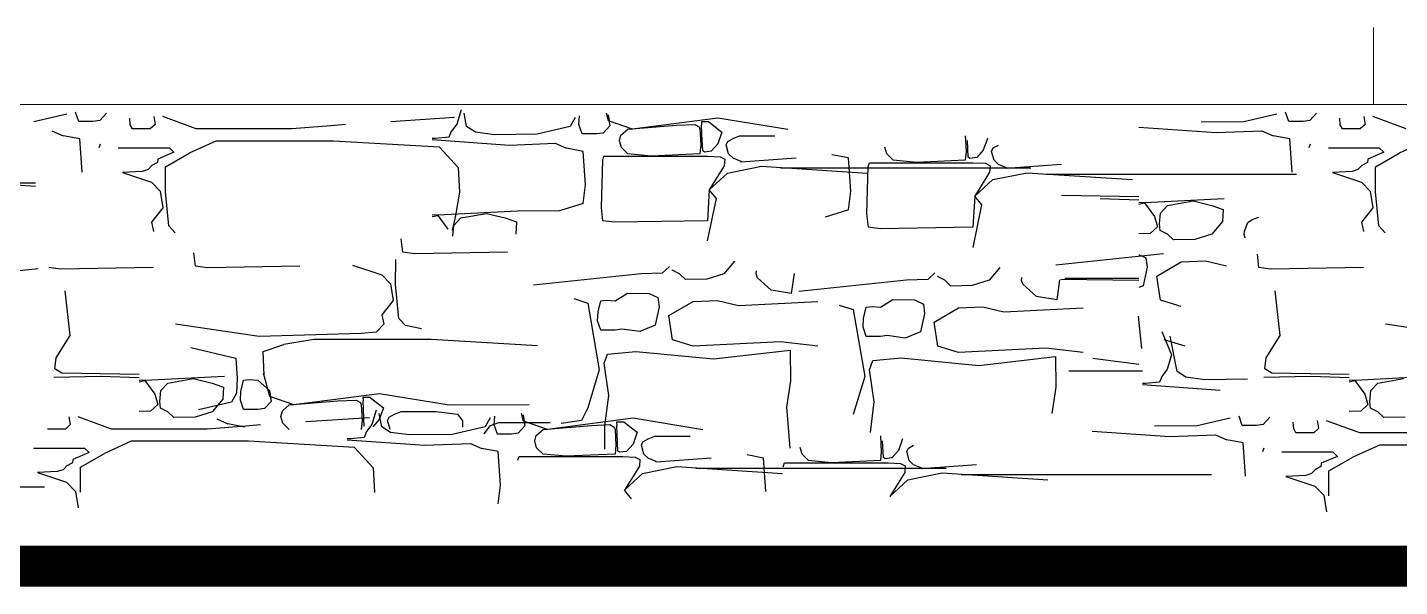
# Model space of a CAD drawing. Header units: millimetres. Extents: x 85048 to 158814, y 1395 to 38919.
# Drawn here: x 91097 to 93769, y 23374 to 24464 of the extents above; entities that cross this region are included whole.
import ezdxf

# ---------------------------------------------------------------- set-up
doc = ezdxf.new("R2010")
doc.units = ezdxf.units.MM
doc.layers.add('hatches', color=8, linetype='Continuous')
doc.layers.add('wall', color=5, linetype='Continuous')

msp = doc.modelspace()

# ---------------------------------------------------------------- linework, layer by layer
at = {"layer": 'hatches', "color": 252, "ltscale": 50, "true_color": 0x8f9991}
for p, q in [((91173.4, 24295.2, 11.4), (91109, 24280.2, 11.4)), ((91196.8, 24281, 11.4), (91190.6, 24299.1, 11.4)), ((91250.5, 24297, 11.4), (91237.6, 24282.7, 11.4)), ((91941.5, 24303.7, -100.6), (91932.9, 24275.6, -100.6)), ((91952.2, 24270.9, -100.6), (91947.1, 24297, -100.6)), ((92228.3, 24281.9, -100.6), (92224.3, 24297, -100.6)), ((92227.6, 24294.1, -100.6), (92230.9, 24272.6, -100.6)), ((93530.2, 24295.2, 15.2), (93465.7, 24280.2, 15.2)), ((93553.5, 24281, 15.2), (93547.4, 24299.1, 15.2)), ((93607.2, 24297, 15.2), (93594.3, 24282.7, 15.2)), ((91224.5, 24281, 11.4), (91196.8, 24281, 11.4)), ((91237.6, 24282.7, 11.4), (91224.5, 24281, 11.4)), ((91296.9, 24274.2, -44.6), (91296.1, 24287.4, -44.6)), ((91301.1, 24266.4, -44.6), (91296.9, 24274.2, -44.6)), ((91336, 24266.4, -44.6), (91301.1, 24266.4, -44.6)), ((91345.3, 24275.3, -44.6), (91336, 24266.4, -44.6)), ((91342.8, 24290.7, -44.6), (91345.3, 24275.3, -44.6)), ((91425.5, 24266.4, -44.6), (91360.5, 24290.3, -44.6)), ((91611.8, 24266.4, -44.6), (91425.5, 24266.4, -44.6)), ((91687.4, 24272.3, -44.6), (91611.8, 24266.4, -44.6)), ((91716.1, 24274.8, -44.6), (91687.4, 24272.3, -44.6)), ((91804.4, 24281.1, -44.6), (91928.3, 24289.2, -44.6)), ((91932.9, 24275.6, -100.6), (91922.2, 24261.7, -100.6)), ((91969.4, 24260.2, -100.6), (91952.2, 24270.9, -100.6)), ((92153.8, 24270.9, -100.6), (92089.4, 24255.9, -100.6)), ((92163.3, 24288.4, -100.6), (92153.8, 24270.9, -100.6)), ((92171, 24274.8, -100.6), (92172.1, 24292, -100.6)), ((92177.1, 24256.7, -100.6), (92171, 24274.8, -100.6)), ((92230.9, 24272.6, -100.6), (92218, 24258.4, -100.6)), ((92275.1, 24265.7, -100.6), (92228.3, 24281.9, -100.6)), ((92266.2, 24265.7, -100.6), (92360.8, 24273.7, -100.6)), ((92441.6, 24287.6, -100.6), (92275.1, 24265.7, -100.6)), ((92360.8, 24273.7, -100.6), (92396.4, 24275.2, -100.6)), ((92396.4, 24275.2, -100.6), (92404.9, 24270.4, -100.6)), ((92404.9, 24270.4, -100.6), (92406.4, 24265.7, -100.6)), ((92423.8, 24280.1, -100.6), (92409.5, 24280, -100.6)), ((92409.5, 24280, -100.6), (92409.9, 24273.6, -100.6)), ((92410.6, 24256.5, -100.6), (92409.9, 24273.6, -100.6)), ((92423.8, 24280.1, -100.6), (92449.5, 24260.4, -100.6)), ((92577.6, 24265.1, -100.6), (92441.6, 24287.6, -100.6)), ((93261.3, 24270.1, 15.2), (93412, 24259.3, 15.2)), ((93465.7, 24280.2, 15.2), (93382.6, 24279.4, 15.2)), ((93581.2, 24281, 15.2), (93553.5, 24281, 15.2)), ((93594.3, 24282.7, 15.2), (93581.2, 24281, 15.2)), ((93653.7, 24274.2, -40.8), (93652.8, 24287.4, -40.8)), ((93657.8, 24266.4, -40.8), (93653.7, 24274.2, -40.8)), ((93692.8, 24266.4, -40.8), (93657.8, 24266.4, -40.8)), ((93702, 24275.3, -40.8), (93692.8, 24266.4, -40.8)), ((93699.5, 24290.7, -40.8), (93702, 24275.3, -40.8)), ((93782.2, 24266.4, -40.8), (93717.2, 24290.3, -40.8)), ((91144.5, 24262.8, 11.4), (91166.5, 24253.1, 11.4)), ((91198.6, 24246.9, 11.4), (91166.5, 24253.1, 11.4)), ((91203.1, 24181.8, 11.4), (91198.6, 24246.9, 11.4)), ((91463.7, 24242.8, -44.6), (91412, 24219, 11.4)), ((91692.6, 24242.8, -44.6), (91463.7, 24242.8, -44.6)), ((91899.1, 24230.9, -44.6), (91692.6, 24242.8, -44.6)), ((91890.9, 24247.5, -100.6), (91884.9, 24247.9, -100.6)), ((91884.9, 24245.7, -100.6), (92035.7, 24235, -100.6)), ((91917.7, 24250.4, -100.6), (91890.9, 24247.5, -100.6)), ((91922.2, 24261.7, -100.6), (91917.7, 24250.4, -100.6)), ((92006.2, 24255.1, -100.6), (91969.4, 24260.2, -100.6)), ((92089.4, 24255.9, -100.6), (92006.2, 24255.1, -100.6)), ((92204.9, 24256.7, -100.6), (92177.1, 24256.7, -100.6)), ((92218, 24258.4, -100.6), (92204.9, 24256.7, -100.6)), ((92250, 24243.3, -100.6), (92252.7, 24254.1, -100.6)), ((92253.7, 24230.3, -100.6), (92250, 24243.3, -100.6)), ((92252.7, 24254.1, -100.6), (92266.2, 24265.7, -100.6)), ((92406.4, 24265.7, -100.6), (92408.1, 24235.5, -100.6)), ((92412.1, 24223.8, -100.6), (92410.6, 24256.5, -100.6)), ((92449.5, 24260.4, -100.6), (92441.6, 24237.2, -100.6)), ((92457.8, 24235.1, -100.6), (92460.8, 24241.8, -100.6)), ((92460.8, 24241.8, -100.6), (92471.1, 24247.5, -100.6)), ((92471.1, 24247.5, -100.6), (92483.9, 24252.8, -100.6)), ((92483.9, 24252.8, -100.6), (92519.6, 24253.1, -100.6)), ((92519.6, 24253.1, -100.6), (92552.5, 24252.9, -100.6)), ((92923.3, 24253.2, 11.4), (92925, 24223, 11.4)), ((92929, 24211.3, 11.4), (92927.5, 24244, 11.4)), ((92966.4, 24247.8, 11.4), (92958.5, 24224.7, 11.4)), ((93412, 24259.3, 15.2), (93501.2, 24262.8, 15.2)), ((93501.2, 24262.8, 15.2), (93523.2, 24253.1, 15.2)), ((93555.3, 24246.9, 15.2), (93523.2, 24253.1, 15.2)), ((93559.8, 24181.8, 15.2), (93555.3, 24246.9, 15.2)), ((93820.4, 24242.8, -40.8), (93768.7, 24219, 15.2)), ((91236.8, 24230.1, 11.4), (91239.3, 24237.5, 11.4)), ((91373.8, 24228.9, 11.4), (91273.8, 24228.9, 11.4)), ((91382.1, 24220.8, 11.4), (91350.6, 24207.4, 11.4)), ((91365.5, 24192.4, 11.4), (91412, 24219, 11.4)), ((91373.8, 24228.9, 11.4), (91382.1, 24220.8, 11.4)), ((91935.6, 24190.9, 11.4), (91899.1, 24230.9, -44.6)), ((92035.7, 24235, -100.6), (92124.9, 24238.5, -100.6)), ((92124.9, 24238.5, -100.6), (92146.9, 24228.7, -100.6)), ((92178.9, 24222.6, -100.6), (92146.9, 24228.7, -100.6)), ((92183.4, 24157.5, -100.6), (92178.9, 24222.6, -100.6)), ((92217.2, 24205.8, -100.6), (92219.7, 24213.1, -100.6)), ((92219.7, 24213.1, -100.6), (92421.4, 24213.1, -100.6)), ((92266.2, 24217.7, -100.6), (92253.7, 24230.3, -100.6)), ((92311.4, 24213.6, -100.6), (92266.2, 24217.7, -100.6)), ((92406.4, 24217.7, -100.6), (92311.4, 24213.6, -100.6)), ((92408.1, 24235.5, -100.6), (92406.4, 24217.7, -100.6)), ((92415.6, 24221.3, -100.6), (92412.1, 24223.8, -100.6)), ((92428.7, 24223, -100.6), (92415.6, 24221.3, -100.6)), ((92421.4, 24213.1, -100.6), (92445.7, 24211.9, -100.6)), ((92441.6, 24237.2, -100.6), (92428.7, 24223, -100.6)), ((92462.5, 24217.7, -100.6), (92457.8, 24235.1, -100.6)), ((92471.1, 24209.6, -100.6), (92462.5, 24217.7, -100.6)), ((92695.8, 24210.1, 11.4), (92663.8, 24216.2, 11.4)), ((92770.6, 24217.8, 11.4), (92766.9, 24230.8, 11.4)), ((92783.1, 24205.2, 11.4), (92770.6, 24217.8, 11.4)), ((92925, 24223, 11.4), (92923.3, 24205.2, 11.4)), ((92958.5, 24224.7, 11.4), (92945.6, 24210.5, 11.4)), ((92974.7, 24222.6, 11.4), (92977.7, 24229.3, 11.4)), ((92979.4, 24205.2, 11.4), (92974.7, 24222.6, 11.4)), ((92977.7, 24229.3, 11.4), (92988, 24235, 11.4)), ((93593.5, 24230.1, 15.2), (93596, 24237.5, 15.2)), ((93730.5, 24228.9, 15.2), (93630.6, 24228.9, 15.2)), ((93738.8, 24220.8, 15.2), (93707.4, 24207.4, 15.2)), ((93722.3, 24192.4, 15.2), (93768.7, 24219, 15.2)), ((93730.5, 24228.9, 15.2), (93738.8, 24220.8, 15.2)), ((91331.6, 24187.1, 11.4), (91320.2, 24183.6, 11.4)), ((91338.8, 24194.8, 11.4), (91331.6, 24187.1, 11.4)), ((91349.8, 24200.9, 11.4), (91338.8, 24194.8, 11.4)), ((91350.6, 24207.4, 11.4), (91349.8, 24200.9, 11.4)), ((91365.4, 24143.6, 11.4), (91365.5, 24192.4, 11.4)), ((91935.6, 24190.9, 11.4), (91938.2, 24142.9, 11.4)), ((92214.9, 24113.3, -100.6), (92217.2, 24205.8, -100.6)), ((92454, 24194.3, -100.6), (92424.8, 24147.8, -100.6)), ((92445.7, 24211.9, -100.6), (92454.8, 24207.2, -100.6)), ((92454.8, 24207.2, -100.6), (92454, 24194.3, -100.6)), ((92460.1, 24180.2, -100.6), (92526.8, 24193.5, -100.6)), ((92486.8, 24203.1, -100.6), (92471.1, 24209.6, -100.6)), ((92593.8, 24209.6, -100.6), (92486.3, 24201.7, -100.6)), ((92486.3, 24201.7, -100.6), (92486.8, 24203.1, -100.6)), ((92526.8, 24193.5, -100.6), (92732.4, 24180.2, -100.6)), ((93051.3, 24189.8, 122.3), (92563.8, 24189.8, 122.3)), ((92700.3, 24145, 11.4), (92695.8, 24210.1, 11.4)), ((92731.8, 24100.7, 11.4), (92734.1, 24193.3, 11.4)), ((92734.1, 24193.3, 11.4), (92736.6, 24200.6, 11.4)), ((92736.6, 24200.6, 11.4), (92938.3, 24200.6, 11.4)), ((92828.3, 24201.1, 11.4), (92783.1, 24205.2, 11.4)), ((92923.3, 24205.2, 11.4), (92828.3, 24201.1, 11.4)), ((92932.5, 24208.8, 11.4), (92929, 24211.3, 11.4)), ((92945.6, 24210.5, 11.4), (92932.5, 24208.8, 11.4)), ((92938.3, 24200.6, 11.4), (92962.6, 24199.4, 11.4)), ((92962.6, 24199.4, 11.4), (92971.7, 24194.6, 11.4)), ((92971.7, 24194.6, 11.4), (92970.9, 24181.8, 11.4)), ((92988, 24197.1, 11.4), (92979.4, 24205.2, 11.4)), ((93003.7, 24190.6, 11.4), (92988, 24197.1, 11.4)), ((93110.7, 24197.1, 11.4), (93003.2, 24189.2, 11.4)), ((93003.2, 24189.2, 11.4), (93003.7, 24190.6, 11.4)), ((93688.3, 24187.1, 15.2), (93676.9, 24183.6, 15.2)), ((93695.5, 24194.8, 15.2), (93688.3, 24187.1, 15.2)), ((93706.5, 24200.9, 15.2), (93695.5, 24194.8, 15.2)), ((93707.4, 24207.4, 15.2), (93706.5, 24200.9, 15.2)), ((93722.1, 24143.6, 15.2), (93722.3, 24192.4, 15.2)), ((90969.8, 24164.2, 11.4), (91112.7, 24155, 11.4)), ((91112.5, 24160.5, 234.3), (91006.9, 24160.5, 234.3)), ((91320.2, 24183.6, 11.4), (91281.7, 24181.7, 11.4)), ((91281.7, 24181.7, 11.4), (91338.2, 24162.8, 11.4)), ((91338.2, 24162.8, 11.4), (91355.3, 24145, 11.4)), ((92424.8, 24147.8, -100.6), (92460.1, 24180.2, -100.6)), ((92970.9, 24181.8, 11.4), (92941.7, 24135.3, 11.4)), ((92941.7, 24135.3, 11.4), (92977, 24167.7, 11.4)), ((92977, 24167.7, 11.4), (93043.7, 24181, 11.4)), ((93043.7, 24181, 11.4), (93249.3, 24167.7, 11.4)), ((93568.2, 24177.3, 234.3), (93080.7, 24177.3, 234.3)), ((93676.9, 24183.6, 15.2), (93638.4, 24181.7, 15.2)), ((93638.4, 24181.7, 15.2), (93694.9, 24162.8, 15.2)), ((93694.9, 24162.8, 15.2), (93712, 24145, 15.2)), ((91355.3, 24145, 11.4), (91360.8, 24112.8, 11.4)), ((91371.9, 24077.7, 11.4), (91365.4, 24143.6, 11.4)), ((91938.2, 24142.9, 11.4), (91930.8, 24097.5, 11.4)), ((92178.9, 24121.1, -100.6), (92183.4, 24157.5, -100.6)), ((92424.8, 24147.8, -100.6), (92421.4, 24087.2, -100.6)), ((92438.7, 24130.7, -100.6), (92424.8, 24147.8, -100.6)), ((92695.8, 24108.6, 11.4), (92700.3, 24145, 11.4)), ((92941.7, 24135.3, 11.4), (92938.3, 24074.7, 11.4)), ((92955.6, 24118.2, 11.4), (92941.7, 24135.3, 11.4)), ((93261.3, 24133.7, 15.2), (93110.5, 24136.5, 15.2)), ((93712, 24145, 15.2), (93717.5, 24112.8, 15.2)), ((93728.6, 24077.7, 15.2), (93722.1, 24143.6, 15.2)), ((91360.8, 24112.8, 11.4), (91338.2, 24084.8, 11.4)), ((92051.5, 24105.8, -100.6), (91908.9, 24098.8, -100.6)), ((92133.3, 24106.6, -100.6), (92051.5, 24105.8, -100.6)), ((92178.9, 24121.1, -100.6), (92133.3, 24106.6, -100.6)), ((92217.7, 24087.2, -100.6), (92214.9, 24113.3, -100.6)), ((92421.6, 24048.1, -100.6), (92438.7, 24130.7, -100.6)), ((92695.8, 24108.6, 11.4), (92650.2, 24094.1, 11.4)), ((92938.5, 24035.5, 11.4), (92955.6, 24118.2, 11.4)), ((93261.3, 24127.3, 15.2), (93186.4, 24130.2, 15.2)), ((93285.2, 24123.1, 15.2), (93261.3, 24122.4, 15.2)), ((93261.3, 24119.9, 15.2), (93272.4, 24122.2, 15.2)), ((93272.4, 24122.2, 15.2), (93291.7, 24095.4, 15.2)), ((93427.9, 24130.2, 15.2), (93285.2, 24123.1, 15.2)), ((93303.4, 24102.5, 15.2), (93317, 24117.3, 15.2)), ((93317, 24117.3, 15.2), (93367, 24125.9, 15.2)), ((93367, 24125.9, 15.2), (93403.7, 24117.3, 15.2)), ((93403.7, 24117.3, 15.2), (93425.5, 24109.3, 15.2)), ((93425.5, 24109.3, 15.2), (93424.5, 24085.9, 15.2)), ((93717.5, 24112.8, 15.2), (93694.9, 24084.8, 15.2)), ((91338.2, 24084.8, 11.4), (91342.6, 24066.3, 11.4)), ((91908.9, 24098.8, -100.6), (91884.9, 24098.1, -100.6)), ((91884.9, 24095.6, -100.6), (91896, 24097.8, -100.6)), ((91896, 24097.8, -100.6), (91915.3, 24071.1, -100.6)), ((91930.8, 24097.5, 11.4), (91924.1, 24068.6, 11.4)), ((91927, 24078.1, -100.6), (91940.7, 24093, -100.6)), ((91940.7, 24093, -100.6), (91990.6, 24101.5, -100.6)), ((91990.6, 24101.5, -100.6), (92027.3, 24093, -100.6)), ((92027.3, 24093, -100.6), (92049.2, 24085, -100.6)), ((92049.2, 24085, -100.6), (92048.2, 24061.5, -100.6)), ((92240.6, 24084.5, -100.6), (92217.7, 24087.2, -100.6)), ((92421.4, 24087.2, -100.6), (92240.6, 24084.5, -100.6)), ((92734.6, 24074.7, 11.4), (92731.8, 24100.7, 11.4)), ((93291.7, 24095.4, 15.2), (93297.5, 24075.7, 15.2)), ((93301.8, 24081.4, 15.2), (93303.4, 24102.5, 15.2)), ((93302.8, 24068.1, 15.2), (93301.8, 24081.4, 15.2)), ((93424.5, 24085.9, 15.2), (93403.7, 24061.3, 15.2)), ((93468.5, 24070.6, 15.2), (93474, 24084.1, 15.2)), ((93474, 24084.1, 15.2), (93481.9, 24089.9, 15.2)), ((93481.9, 24089.9, 15.2), (93495.1, 24094.4, 15.2)), ((93694.9, 24084.8, 15.2), (93699.3, 24066.3, 15.2)), ((91384.6, 24063.8, 11.4), (91371.9, 24077.7, 11.4)), ((91925.5, 24057.1, -100.6), (91927, 24078.1, -100.6)), ((92757.5, 24071.9, 11.4), (92734.6, 24074.7, 11.4)), ((92938.3, 24074.7, 11.4), (92757.5, 24071.9, 11.4)), ((93283.7, 24062.7, 15.2), (93261.3, 24061.9, 15.2)), ((93297.5, 24075.7, 15.2), (93283.7, 24062.7, 15.2)), ((93317, 24061.3, 15.2), (93302.8, 24068.1, 15.2)), ((93328.9, 24050, 15.2), (93317, 24061.3, 15.2)), ((93403.7, 24061.3, 15.2), (93370.5, 24050.9, 15.2)), ((93466.4, 24060.9, 15.2), (93467.1, 24066.8, 15.2)), ((93468.8, 24053.6, 15.2), (93466.4, 24060.9, 15.2)), ((93467.1, 24066.8, 15.2), (93468.5, 24070.6, 15.2)), ((93741.3, 24063.8, 15.2), (93728.6, 24077.7, 15.2)), ((91827.8, 24025.9, 11.4), (91825, 24051.9, 11.4)), ((91850.7, 24023.1, 11.4), (91827.8, 24025.9, 11.4)), ((92031.5, 24025.9, 11.4), (91850.7, 24023.1, 11.4)), ((93370.5, 24050.9, 15.2), (93328.9, 24050, 15.2)), ((91423.9, 23998.6, 11.4), (91421.1, 24024.7, 11.4)), ((91730.2, 24001.1, -44.6), (91786.8, 23982.2, -44.6)), ((91813.9, 23963, -44.6), (91814.1, 24011.8, -44.6)), ((92474.1, 24008.6, -100.6), (92453.3, 23984, -100.6)), ((93309.5, 24022.6, 11.4), (93099.6, 24000.6, 11.4)), ((93261.3, 24021.4, 15.2), (93275.3, 24014.8, 15.2)), ((93275.3, 24014.8, 15.2), (93277.7, 23996.6, 15.2)), ((93296.3, 23979.6, 15.2), (93344, 24007.3, 15.2)), ((93344, 24007.3, 15.2), (93391.4, 24009.1, 15.2)), ((93391.4, 24009.1, 15.2), (93432.3, 23999.7, 15.2)), ((93495, 23996, 15.2), (93492.3, 24022, 15.2)), ((91117.5, 23993.5, 11.4), (91025.7, 23983.8, 11.4)), ((91161.2, 23993.2, 11.4), (91138.3, 23996, 11.4)), ((91342, 23996, 11.4), (91161.2, 23993.2, 11.4)), ((91446.8, 23995.9, 11.4), (91423.9, 23998.6, 11.4)), ((91627.6, 23998.6, 11.4), (91446.8, 23995.9, 11.4)), ((91786.8, 23982.2, -44.6), (91803.9, 23964.4, -44.6)), ((92292.1, 23984, -100.6), (92082.2, 23962.1, -100.6)), ((92333.3, 23985.4, -100.6), (92292.1, 23984, -100.6)), ((92347.1, 23998.5, -100.6), (92333.3, 23985.4, -100.6)), ((92366.6, 23984, -100.6), (92352.4, 23990.9, -100.6)), ((92378.5, 23972.7, -100.6), (92366.6, 23984, -100.6)), ((92420.1, 23973.7, -100.6), (92378.5, 23972.7, -100.6)), ((92453.3, 23984, -100.6), (92420.1, 23973.7, -100.6)), ((92516, 23983.7, -100.6), (92516.7, 23989.5, -100.6)), ((92518.4, 23976.4, -100.6), (92516, 23983.7, -100.6)), ((92545.2, 23952, -100.6), (92518.4, 23976.4, -100.6)), ((92590.1, 23984.6, -100.6), (92584.5, 23945.6, -100.6)), ((92850.2, 23972.9, 11.4), (92809, 23971.5, 11.4)), ((92864, 23986, 11.4), (92850.2, 23972.9, 11.4)), ((92883.5, 23971.5, 11.4), (92869.3, 23978.4, 11.4)), ((92991, 23996.1, 11.4), (92970.2, 23971.5, 11.4)), ((93032.9, 23971.1, 11.4), (93033.6, 23977, 11.4)), ((93107, 23972.1, 11.4), (93101.4, 23933.1, 11.4)), ((93109.5, 23973.4, 15.2), (93261.3, 23971.7, 15.2)), ((93261.3, 23975, 15.2), (93117.3, 23975, 15.2)), ((93277.7, 23996.6, 15.2), (93269.6, 23960.8, 15.2)), ((93303.4, 23932.4, 15.2), (93296.3, 23979.6, 15.2)), ((93517.9, 23993.2, 15.2), (93495, 23996, 15.2)), ((93698.7, 23996, 15.2), (93517.9, 23993.2, 15.2)), ((91180.1, 23863.6, 11.4), (91170.4, 23950.5, 11.4)), ((91803.9, 23964.4, -44.6), (91809.3, 23932.2, -44.6)), ((91820.4, 23897.1, -44.6), (91813.9, 23963, -44.6)), ((92241.3, 23931.5, -100.6), (92265.3, 23946.2, -100.6)), ((92265.3, 23946.2, -100.6), (92307.5, 23945.7, -100.6)), ((92307.5, 23945.7, -100.6), (92324.9, 23937.6, -100.6)), ((92584.8, 23945.5, -100.6), (92545.2, 23952, -100.6)), ((92809, 23971.5, 11.4), (92599.1, 23949.5, 11.4)), ((92895.4, 23960.2, 11.4), (92883.5, 23971.5, 11.4)), ((92937, 23961.2, 11.4), (92895.4, 23960.2, 11.4)), ((92970.2, 23971.5, 11.4), (92937, 23961.2, 11.4)), ((93035.3, 23963.9, 11.4), (93032.9, 23971.1, 11.4)), ((93062.1, 23939.5, 11.4), (93035.3, 23963.9, 11.4)), ((93269.6, 23960.8, 15.2), (93261.3, 23957.4, 15.2)), ((93536.8, 23863.6, 15.2), (93527.1, 23950.5, 15.2)), ((91809.3, 23932.2, -44.6), (91786.8, 23904.2, -44.6)), ((92160.8, 23935.7, -100.6), (92188.1, 23926.9, -100.6)), ((92188.1, 23926.9, -100.6), (92210.6, 23796.6, -100.6)), ((92208.5, 23909.6, -100.6), (92213.6, 23931.5, -100.6)), ((92213.6, 23931.5, -100.6), (92225.2, 23932.9, -100.6)), ((92225.2, 23932.9, -100.6), (92241.3, 23931.5, -100.6)), ((92327.2, 23919.3, -100.6), (92319.1, 23883.6, -100.6)), ((92324.9, 23937.6, -100.6), (92327.2, 23919.3, -100.6)), ((92345.9, 23902.4, -100.6), (92393.5, 23930, -100.6)), ((92393.5, 23930, -100.6), (92441, 23931.8, -100.6)), ((92441, 23931.8, -100.6), (92481.9, 23922.4, -100.6)), ((92481.9, 23922.4, -100.6), (92636.3, 23930, -100.6)), ((92677.7, 23923.1, 11.4), (92705, 23914.4, 11.4)), ((92725.4, 23897, 11.4), (92730.5, 23919, 11.4)), ((92730.5, 23919, 11.4), (92742.1, 23920.4, 11.4)), ((92742.1, 23920.4, 11.4), (92758.2, 23919, 11.4)), ((92758.2, 23919, 11.4), (92782.2, 23933.7, 11.4)), ((92782.2, 23933.7, 11.4), (92824.4, 23933.2, 11.4)), ((92824.4, 23933.2, 11.4), (92841.8, 23925.1, 11.4)), ((92841.8, 23925.1, 11.4), (92844.1, 23906.8, 11.4)), ((92910.4, 23917.5, 11.4), (92957.9, 23919.3, 11.4)), ((92957.9, 23919.3, 11.4), (92998.8, 23909.9, 11.4)), ((93101.7, 23933, 11.4), (93062.1, 23939.5, 11.4)), ((93344, 23920.3, 15.2), (93303.4, 23932.4, 15.2)), ((91786.8, 23904.2, -44.6), (91791.2, 23885.7, -44.6)), ((91833.1, 23883.2, -44.6), (91820.4, 23897.1, -44.6)), ((92207.4, 23892.4, -100.6), (92208.5, 23909.6, -100.6)), ((92213.6, 23874.3, -100.6), (92207.4, 23892.4, -100.6)), ((92353, 23855.2, -100.6), (92345.9, 23902.4, -100.6)), ((92705, 23914.4, 11.4), (92727.5, 23784.1, 11.4)), ((92724.3, 23879.9, 11.4), (92725.4, 23897, 11.4)), ((92844.1, 23906.8, 11.4), (92836, 23871.1, 11.4)), ((92862.8, 23889.9, 11.4), (92910.4, 23917.5, 11.4)), ((92998.8, 23909.9, 11.4), (93153.2, 23917.5, 11.4)), ((93260.2, 23901.4, 15.2), (93266.8, 23838.5, 15.2)), ((91548.3, 23861.8, -44.6), (91385.2, 23885.7, -44.6)), ((91747.1, 23867.7, -44.6), (91548.3, 23861.8, -44.6)), ((91775.9, 23870.2, -44.6), (91747.1, 23867.7, -44.6)), ((91791.2, 23885.7, -44.6), (91775.9, 23870.2, -44.6)), ((91864.2, 23876.5, -44.6), (91833.1, 23883.2, -44.6)), ((92241.3, 23874.3, -100.6), (92213.6, 23874.3, -100.6)), ((92254.4, 23876, -100.6), (92241.3, 23874.3, -100.6)), ((92289.4, 23871.3, -100.6), (92254.4, 23876, -100.6)), ((92319.1, 23883.6, -100.6), (92289.4, 23871.3, -100.6)), ((92730.5, 23861.8, 11.4), (92724.3, 23879.9, 11.4)), ((92836, 23871.1, 11.4), (92806.3, 23858.8, 11.4)), ((92869.9, 23842.7, 11.4), (92862.8, 23889.9, 11.4)), ((93306.1, 23871.8, 15.2), (93325.3, 23826.1, 15.2)), ((93905, 23861.8, -40.8), (93741.9, 23885.7, -40.8)), ((91152.7, 23819.9, 11.4), (91180.1, 23863.6, 11.4)), ((91414.7, 23840.6, -100.6), (91502.5, 23819.7, -100.6)), ((91555.8, 23832.8, -100.6), (91596.4, 23845.9, -100.6)), ((91654.6, 23855.7, -156.6), (91596.4, 23845.9, -100.6)), ((91883.4, 23855.7, -156.6), (91654.6, 23855.7, -156.6)), ((92089.9, 23843.8, -156.6), (91883.4, 23855.7, -156.6)), ((92393.5, 23843.1, -100.6), (92353, 23855.2, -100.6)), ((92563.6, 23851.2, -100.6), (92393.5, 23843.1, -100.6)), ((92636.3, 23843.1, -100.6), (92563.6, 23851.2, -100.6)), ((92758.2, 23861.8, 11.4), (92730.5, 23861.8, 11.4)), ((92771.3, 23863.5, 11.4), (92758.2, 23861.8, 11.4)), ((92806.3, 23858.8, 11.4), (92771.3, 23863.5, 11.4)), ((92910.4, 23830.5, 11.4), (92869.9, 23842.7, 11.4)), ((93080.5, 23838.7, 11.4), (92910.4, 23830.5, 11.4)), ((93153.2, 23830.5, 11.4), (93080.5, 23838.7, 11.4)), ((93351.5, 23842.9, 15.2), (93310.9, 23855, 15.2)), ((93336.1, 23793.3, 15.2), (93322.4, 23862.1, 15.2)), ((93509.5, 23819.9, 15.2), (93536.8, 23863.6, 15.2)), ((91150.3, 23798.5, 11.4), (91152.7, 23819.9, 11.4)), ((91502.5, 23819.7, -100.6), (91505.2, 23780.6, -100.6)), ((91557.6, 23786.6, -100.6), (91555.8, 23832.8, -100.6)), ((92219.9, 23809.6, -100.6), (92226.7, 23827.5, -100.6)), ((92226.7, 23827.5, -100.6), (92281.7, 23832.8, -100.6)), ((92281.7, 23832.8, -100.6), (92433, 23818, -100.6)), ((92433, 23818, -100.6), (92582.3, 23835.2, -100.6)), ((92582.3, 23835.2, -100.6), (92583, 23775.3, -100.6)), ((92736.9, 23797.1, 11.4), (92743.6, 23815, 11.4)), ((92743.6, 23815, 11.4), (92798.6, 23820.3, 11.4)), ((92798.6, 23820.3, 11.4), (92949.9, 23805.5, 11.4)), ((92949.9, 23805.5, 11.4), (93099.2, 23822.7, 11.4)), ((93099.2, 23822.7, 11.4), (93099.9, 23762.8, 11.4)), ((93261.4, 23807.3, 15.2), (93171.9, 23819, 15.2)), ((93325.3, 23826.1, 15.2), (93316.7, 23798, 15.2)), ((93507, 23798.5, 15.2), (93509.5, 23819.9, 15.2)), ((91163.6, 23790.3, 11.4), (91150.3, 23798.5, 11.4)), ((91314.3, 23787.5, 11.4), (91163.6, 23790.3, 11.4)), ((91568.8, 23744.5, -100.6), (91556.7, 23790.2, -100.6)), ((92210.6, 23796.6, -100.6), (92188.1, 23722.4, -100.6)), ((92229.2, 23747, -100.6), (92219.9, 23809.6, -100.6)), ((92746.1, 23734.5, 11.4), (92736.9, 23797.1, 11.4)), ((93124.8, 23794.7, 15.2), (93268.8, 23794.7, 15.2)), ((93316.7, 23798, 15.2), (93306.1, 23784, 15.2)), ((93353.2, 23782.5, 15.2), (93336.1, 23793.3, 15.2)), ((93520.3, 23790.3, 15.2), (93507, 23798.5, 15.2)), ((93671, 23787.5, 15.2), (93520.3, 23790.3, 15.2)), ((91239.5, 23784, 11.4), (91148.3, 23781.6, 11.4)), ((91314.3, 23781.1, 11.4), (91239.5, 23784, 11.4)), ((91338.3, 23776.9, 11.4), (91314.3, 23776.2, 11.4)), ((91314.3, 23773.7, 11.4), (91325.4, 23776, 11.4)), ((91325.4, 23776, 11.4), (91344.7, 23749.2, 11.4)), ((91480.9, 23784, 11.4), (91338.3, 23776.9, 11.4)), ((91356.4, 23756.3, 11.4), (91370.1, 23771.1, 11.4)), ((91370.1, 23771.1, 11.4), (91420, 23779.7, 11.4)), ((91420, 23779.7, 11.4), (91456.7, 23771.1, 11.4)), ((91456.7, 23771.1, 11.4), (91478.6, 23763.1, 11.4)), ((91478.6, 23763.1, 11.4), (91477.6, 23739.7, 11.4)), ((91505.2, 23780.6, -100.6), (91503.9, 23751.1, -100.6)), ((91512.6, 23754.6, -100.6), (91517.7, 23776.5, -100.6)), ((91517.7, 23776.5, -100.6), (91529.3, 23777.9, -100.6)), ((91529.3, 23777.9, -100.6), (91545.4, 23776.5, -100.6)), ((91545.4, 23776.5, -100.6), (91568.2, 23756.8, -100.6)), ((92583, 23775.3, -100.6), (92575.4, 23724.2, -100.6)), ((92727.5, 23784.1, 11.4), (92705, 23709.9, 11.4)), ((93099.9, 23762.8, 11.4), (93092.3, 23711.7, 11.4)), ((93274.8, 23769.9, 15.2), (93268.8, 23770.2, 15.2)), ((93268.8, 23768.1, 15.2), (93419.6, 23757.4, 15.2)), ((93301.5, 23772.8, 15.2), (93274.8, 23769.9, 15.2)), ((93306.1, 23784, 15.2), (93301.5, 23772.8, 15.2)), ((93390.1, 23777.5, 15.2), (93353.2, 23782.5, 15.2)), ((93473.2, 23778.3, 15.2), (93390.1, 23777.5, 15.2)), ((93596.2, 23784, 15.2), (93505, 23781.6, 15.2)), ((93671, 23781.1, 15.2), (93596.2, 23784, 15.2)), ((93695, 23776.9, 15.2), (93671, 23776.2, 15.2)), ((93671, 23773.7, 15.2), (93682.1, 23776, 15.2)), ((93682.1, 23776, 15.2), (93701.5, 23749.2, 15.2)), ((93837.6, 23784, 15.2), (93695, 23776.9, 15.2)), ((93713.2, 23756.3, 15.2), (93726.8, 23771.1, 15.2)), ((93726.8, 23771.1, 15.2), (93776.8, 23779.7, 15.2)), ((91344.7, 23749.2, 11.4), (91350.6, 23729.5, 11.4)), ((91354.9, 23735.2, 11.4), (91356.4, 23756.3, 11.4)), ((91355.9, 23721.9, 11.4), (91354.9, 23735.2, 11.4)), ((91494.4, 23733.5, -100.6), (91429.9, 23718.5, -100.6)), ((91477.6, 23739.7, 11.4), (91456.7, 23715.1, 11.4)), ((91503.9, 23751.1, -100.6), (91494.4, 23733.5, -100.6)), ((91511.6, 23737.4, -100.6), (91512.6, 23754.6, -100.6)), ((91517.7, 23719.4, -100.6), (91511.6, 23737.4, -100.6)), ((91571.4, 23735.3, -100.6), (91558.5, 23721.1, -100.6)), ((91568.2, 23756.8, -100.6), (91571.4, 23735.3, -100.6)), ((91615.6, 23728.4, -100.6), (91568.8, 23744.5, -100.6)), ((91606.8, 23728.4, -100.6), (91701.3, 23736.3, -100.6)), ((91782.2, 23750.3, -100.6), (91615.6, 23728.4, -100.6)), ((91701.3, 23736.3, -100.6), (91737, 23737.9, -100.6)), ((91737, 23737.9, -100.6), (91745.4, 23733, -100.6)), ((91745.4, 23733, -100.6), (91747, 23728.4, -100.6)), ((91764.4, 23742.8, -100.6), (91750, 23742.6, -100.6)), ((91750, 23742.6, -100.6), (91750.5, 23736.3, -100.6)), ((91751.2, 23719.2, -100.6), (91750.5, 23736.3, -100.6)), ((91764.4, 23742.8, -100.6), (91790, 23723, -100.6)), ((91918.1, 23727.8, -100.6), (91782.2, 23750.3, -100.6)), ((92221.6, 23687.4, -100.6), (92229.2, 23747, -100.6)), ((92738.5, 23674.9, 11.4), (92746.1, 23734.5, 11.4)), ((93701.5, 23749.2, 15.2), (93707.3, 23729.5, 15.2)), ((93711.6, 23735.2, 15.2), (93713.2, 23756.3, 15.2)), ((93712.6, 23721.9, 15.2), (93711.6, 23735.2, 15.2)), ((91177.6, 23705.4, -40.8), (91180.1, 23690, -40.8)), ((91260.3, 23681.1, -40.8), (91195.3, 23705, -40.8)), ((91336.7, 23716.5, 11.4), (91314.3, 23715.7, 11.4)), ((91350.6, 23729.5, 11.4), (91336.7, 23716.5, 11.4)), ((91370.1, 23715.1, 11.4), (91355.9, 23721.9, 11.4)), ((91382, 23703.8, 11.4), (91370.1, 23715.1, 11.4)), ((91423.6, 23704.8, 11.4), (91382, 23703.8, 11.4)), ((91456.7, 23715.1, 11.4), (91423.6, 23704.8, 11.4)), ((91545.4, 23719.4, -100.6), (91517.7, 23719.4, -100.6)), ((91558.5, 23721.1, -100.6), (91545.4, 23719.4, -100.6)), ((91590.5, 23706, -100.6), (91593.3, 23716.7, -100.6)), ((91594.2, 23693, -100.6), (91590.5, 23706, -100.6)), ((91593.3, 23716.7, -100.6), (91606.8, 23728.4, -100.6)), ((91747, 23728.4, -100.6), (91748.7, 23698.1, -100.6)), ((91752.6, 23686.5, -100.6), (91751.2, 23719.2, -100.6)), ((91776.3, 23718.4, -96.8), (91767.7, 23690.3, -96.8)), ((91787.1, 23685.6, -96.8), (91781.9, 23711.7, -96.8)), ((91790, 23723, -100.6), (91782.1, 23699.9, -100.6)), ((91801.4, 23704.5, -100.6), (91811.6, 23710.1, -100.6)), ((91811.6, 23710.1, -100.6), (91824.4, 23715.5, -100.6)), ((91824.4, 23715.5, -100.6), (91860.2, 23715.7, -100.6)), ((91860.2, 23715.7, -100.6), (91893, 23715.6, -100.6)), ((91893, 23715.6, -100.6), (91934.4, 23710.1, -100.6)), ((92074.1, 23728.3, -100.6), (91918.1, 23727.8, -100.6)), ((91934.4, 23710.1, -100.6), (91944.1, 23697.4, -100.6)), ((92005.8, 23689.5, -96.8), (92006.9, 23706.7, -96.8)), ((92063.1, 23696.6, -96.8), (92059.1, 23711.7, -96.8)), ((92062.5, 23708.8, -96.8), (92065.7, 23687.3, -96.8)), ((92188.1, 23722.4, -100.6), (92176.1, 23698.3, -100.6)), ((92575.4, 23724.2, -100.6), (92581.8, 23643.9, -100.6)), ((93463, 23688.3, 15.2), (93456.8, 23706.4, 15.2)), ((93693.5, 23716.5, 15.2), (93671, 23715.7, 15.2)), ((93707.3, 23729.5, 15.2), (93693.5, 23716.5, 15.2)), ((93726.8, 23715.1, 15.2), (93712.6, 23721.9, 15.2)), ((93738.7, 23703.8, 15.2), (93726.8, 23715.1, 15.2)), ((93780.3, 23704.8, 15.2), (93738.7, 23703.8, 15.2)), ((91170.9, 23681.1, -40.8), (91135.9, 23681.1, -40.8)), ((91180.1, 23690, -40.8), (91170.9, 23681.1, -40.8)), ((91446.6, 23681.1, -40.8), (91260.3, 23681.1, -40.8)), ((91522.2, 23687, -40.8), (91446.6, 23681.1, -40.8)), ((91465.4, 23701.2, -100.6), (91487.4, 23691.4, -100.6)), ((91519.5, 23685.3, -100.6), (91487.4, 23691.4, -100.6)), ((91551, 23689.5, -40.8), (91522.2, 23687, -40.8)), ((91606.8, 23680.4, -100.6), (91594.2, 23693, -100.6)), ((91639.3, 23695.8, -40.8), (91763.1, 23703.9, -40.8)), ((91748.7, 23698.1, -100.6), (91747, 23680.4, -100.6)), ((91767.7, 23690.3, -96.8), (91757, 23676.4, -96.8)), ((91782.1, 23699.9, -100.6), (91769.3, 23685.7, -100.6)), ((91804.2, 23674.9, -96.8), (91787.1, 23685.6, -96.8)), ((91798.3, 23697.7, -100.6), (91801.4, 23704.5, -100.6)), ((91803, 23680.4, -100.6), (91798.3, 23697.7, -100.6)), ((91988.6, 23685.6, -96.8), (91924.2, 23670.6, -96.8)), ((91944.1, 23697.4, -100.6), (91944.4, 23685.2, -100.6)), ((91986.2, 23672.3, -100.6), (91999, 23688.1, -100.6)), ((91998.2, 23703.2, -96.8), (91988.6, 23685.6, -96.8)), ((91999, 23688.1, -100.6), (92015.2, 23694.3, -100.6)), ((92012, 23671.4, -96.8), (92005.8, 23689.5, -96.8)), ((92015.2, 23694.3, -100.6), (92115.1, 23694.3, -100.6)), ((92065.7, 23687.3, -96.8), (92052.8, 23673.1, -96.8)), ((92109.9, 23680.4, -96.8), (92063.1, 23696.6, -96.8)), ((92087.5, 23668.8, -96.8), (92101, 23680.4, -96.8)), ((92101, 23680.4, -96.8), (92195.6, 23688.4, -96.8)), ((92276.5, 23702.4, -96.8), (92109.9, 23680.4, -96.8)), ((92176.1, 23698.3, -100.6), (92136.6, 23691.9, -100.6)), ((92195.6, 23688.4, -96.8), (92231.3, 23689.9, -96.8)), ((92221.2, 23642.2, -100.6), (92221.6, 23687.4, -100.6)), ((92231.3, 23689.9, -96.8), (92239.7, 23685.1, -96.8)), ((92239.7, 23685.1, -96.8), (92241.2, 23680.4, -96.8)), ((92241.2, 23680.4, -96.8), (92243, 23650.2, -96.8)), ((92258.7, 23694.9, -96.8), (92244.3, 23694.7, -96.8)), ((92244.3, 23694.7, -96.8), (92244.8, 23688.3, -96.8)), ((92245.5, 23671.3, -96.8), (92244.8, 23688.3, -96.8)), ((92258.7, 23694.9, -96.8), (92284.3, 23675.1, -96.8)), ((92412.4, 23679.8, -96.8), (92276.5, 23702.4, -96.8)), ((93375.2, 23687.5, 15.2), (93292.1, 23686.7, 15.2)), ((93439.6, 23702.5, 15.2), (93375.2, 23687.5, 15.2)), ((93490.7, 23688.3, 15.2), (93463, 23688.3, 15.2)), ((93503.8, 23690, 15.2), (93490.7, 23688.3, 15.2)), ((93516.7, 23704.3, 15.2), (93503.8, 23690, 15.2)), ((93563.1, 23681.6, -40.8), (93562.3, 23694.7, -40.8)), ((93567.3, 23673.7, -40.8), (93563.1, 23681.6, -40.8)), ((93611.5, 23682.6, -40.8), (93602.3, 23673.7, -40.8)), ((93609, 23698, -40.8), (93611.5, 23682.6, -40.8)), ((93691.7, 23673.7, -40.8), (93626.7, 23697.6, -40.8)), ((91298.5, 23657.5, -40.8), (91246.8, 23633.8, 15.2)), ((91527.4, 23657.5, -40.8), (91298.5, 23657.5, -40.8)), ((91733.9, 23645.6, -40.8), (91527.4, 23657.5, -40.8)), ((91725.8, 23662.2, -96.8), (91719.7, 23662.6, -96.8)), ((91719.7, 23660.5, -96.8), (91870.5, 23649.7, -96.8)), ((91752.5, 23665.1, -96.8), (91725.8, 23662.2, -96.8)), ((91757, 23676.4, -96.8), (91752.5, 23665.1, -96.8)), ((91841.1, 23669.8, -96.8), (91804.2, 23674.9, -96.8)), ((91924.2, 23670.6, -96.8), (91841.1, 23669.8, -96.8)), ((91870.5, 23649.7, -96.8), (91959.7, 23653.2, -96.8)), ((91959.7, 23653.2, -96.8), (91981.7, 23643.5, -96.8)), ((92039.7, 23671.4, -96.8), (92012, 23671.4, -96.8)), ((92052.8, 23673.1, -96.8), (92039.7, 23671.4, -96.8)), ((92084.8, 23658.1, -96.8), (92087.5, 23668.8, -96.8)), ((92088.5, 23645, -96.8), (92084.8, 23658.1, -96.8)), ((92246.9, 23638.5, -96.8), (92245.5, 23671.3, -96.8)), ((92276.4, 23651.9, -96.8), (92263.5, 23637.7, -96.8)), ((92284.3, 23675.1, -96.8), (92276.4, 23651.9, -96.8)), ((92292.6, 23649.8, -96.8), (92295.6, 23656.5, -96.8)), ((92295.6, 23656.5, -96.8), (92305.9, 23662.2, -96.8)), ((92305.9, 23662.2, -96.8), (92318.7, 23667.5, -96.8)), ((92318.7, 23667.5, -96.8), (92354.5, 23667.8, -96.8)), ((92354.5, 23667.8, -96.8), (92387.3, 23667.6, -96.8)), ((92758.1, 23667.9, 15.2), (92759.9, 23637.7, 15.2)), ((92763.8, 23626, 15.2), (92762.4, 23658.7, 15.2)), ((92801.2, 23662.6, 15.2), (92793.3, 23639.4, 15.2)), ((93170.7, 23677.4, 15.2), (93321.5, 23666.6, 15.2)), ((93321.5, 23666.6, 15.2), (93410.7, 23670.1, 15.2)), ((93410.7, 23670.1, 15.2), (93432.7, 23660.4, 15.2)), ((93464.8, 23654.2, 15.2), (93432.7, 23660.4, 15.2)), ((93469.3, 23589.2, 15.2), (93464.8, 23654.2, 15.2)), ((93602.3, 23673.7, -40.8), (93567.3, 23673.7, -40.8)), ((93878, 23673.7, -40.8), (93691.7, 23673.7, -40.8)), ((91208.6, 23643.6, 15.2), (91108.7, 23643.6, 15.2)), ((91216.9, 23635.5, 15.2), (91185.5, 23622.1, 15.2)), ((91200.4, 23607.2, 15.2), (91246.8, 23633.8, 15.2)), ((91208.6, 23643.6, 15.2), (91216.9, 23635.5, 15.2)), ((91770.4, 23605.6, 15.2), (91733.9, 23645.6, -40.8)), ((92013.8, 23637.3, -96.8), (91981.7, 23643.5, -96.8)), ((92018.2, 23572.2, -96.8), (92013.8, 23637.3, -96.8)), ((92052, 23620.5, -96.8), (92054.5, 23627.9, -96.8)), ((92054.5, 23627.9, -96.8), (92256.2, 23627.9, -96.8)), ((92101, 23632.4, -96.8), (92088.5, 23645, -96.8)), ((92146.2, 23628.3, -96.8), (92101, 23632.4, -96.8)), ((92241.2, 23632.4, -96.8), (92146.2, 23628.3, -96.8)), ((92243, 23650.2, -96.8), (92241.2, 23632.4, -96.8)), ((92250.4, 23636, -96.8), (92246.9, 23638.5, -96.8)), ((92263.5, 23637.7, -96.8), (92250.4, 23636, -96.8)), ((92256.2, 23627.9, -96.8), (92280.6, 23626.6, -96.8)), ((92280.6, 23626.6, -96.8), (92289.6, 23621.9, -96.8)), ((92297.3, 23632.4, -96.8), (92292.6, 23649.8, -96.8)), ((92305.9, 23624.4, -96.8), (92297.3, 23632.4, -96.8)), ((92530.7, 23624.8, 15.2), (92498.6, 23630.9, 15.2)), ((92535.1, 23559.7, 15.2), (92530.7, 23624.8, 15.2)), ((92605.4, 23632.5, 15.2), (92601.7, 23645.5, 15.2)), ((92617.9, 23619.9, 15.2), (92605.4, 23632.5, 15.2)), ((92759.9, 23637.7, 15.2), (92758.1, 23619.9, 15.2)), ((92767.3, 23623.5, 15.2), (92763.8, 23626, 15.2)), ((92780.4, 23625.2, 15.2), (92767.3, 23623.5, 15.2)), ((92793.3, 23639.4, 15.2), (92780.4, 23625.2, 15.2)), ((92809.5, 23637.3, 15.2), (92812.5, 23644, 15.2)), ((92814.2, 23619.9, 15.2), (92809.5, 23637.3, 15.2)), ((92812.5, 23644, 15.2), (92822.8, 23649.7, 15.2)), ((93503, 23637.4, 15.2), (93505.5, 23644.8, 15.2)), ((93640, 23636.2, 15.2), (93540.1, 23636.2, 15.2)), ((93648.3, 23628.1, 15.2), (93616.8, 23614.7, 15.2)), ((93631.7, 23599.8, 15.2), (93678.2, 23626.4, 15.2)), ((93640, 23636.2, 15.2), (93648.3, 23628.1, 15.2)), ((93729.9, 23650.1, -40.8), (93678.2, 23626.4, 15.2)), ((93958.8, 23650.1, -40.8), (93729.9, 23650.1, -40.8)), ((91155, 23598.3, 15.2), (91116.5, 23596.4, 15.2)), ((91166.4, 23601.8, 15.2), (91155, 23598.3, 15.2)), ((91173.6, 23609.5, 15.2), (91166.4, 23601.8, 15.2)), ((91184.6, 23615.6, 15.2), (91173.6, 23609.5, 15.2)), ((91185.5, 23622.1, 15.2), (91184.6, 23615.6, 15.2)), ((91200.2, 23558.3, 15.2), (91200.4, 23607.2, 15.2)), ((91770.4, 23605.6, 15.2), (91773, 23557.6, 15.2)), ((92288.8, 23609, -96.8), (92259.6, 23562.5, -96.8)), ((92289.6, 23621.9, -96.8), (92288.8, 23609, -96.8)), ((92294.9, 23594.9, -96.8), (92361.6, 23608.2, -96.8)), ((92321.6, 23617.8, -96.8), (92305.9, 23624.4, -96.8)), ((92428.6, 23624.4, -96.8), (92321.1, 23616.5, -96.8)), ((92321.1, 23616.5, -96.8), (92321.6, 23617.8, -96.8)), ((92361.6, 23608.2, -96.8), (92567.2, 23594.9, -96.8)), ((92886.1, 23604.5, 126.1), (92398.7, 23604.5, 126.1)), ((92568.9, 23608, 15.2), (92571.4, 23615.3, 15.2)), ((92571.4, 23615.3, 15.2), (92773.1, 23615.3, 15.2)), ((92663.1, 23615.8, 15.2), (92617.9, 23619.9, 15.2)), ((92758.1, 23619.9, 15.2), (92663.1, 23615.8, 15.2)), ((92773.1, 23615.3, 15.2), (92797.5, 23614.1, 15.2)), ((92797.5, 23614.1, 15.2), (92806.5, 23609.4, 15.2)), ((92806.5, 23609.4, 15.2), (92805.7, 23596.5, 15.2)), ((92822.8, 23611.8, 15.2), (92814.2, 23619.9, 15.2)), ((92838.5, 23605.3, 15.2), (92822.8, 23611.8, 15.2)), ((92945.5, 23611.8, 15.2), (92838, 23604, 15.2)), ((92838, 23604, 15.2), (92838.5, 23605.3, 15.2)), ((93605, 23602.1, 15.2), (93597.8, 23594.4, 15.2)), ((93616, 23608.2, 15.2), (93605, 23602.1, 15.2)), ((93616.8, 23614.7, 15.2), (93616, 23608.2, 15.2)), ((93631.6, 23550.9, 15.2), (93631.7, 23599.8, 15.2)), ((91116.5, 23596.4, 15.2), (91173, 23577.5, 15.2)), ((91173, 23577.5, 15.2), (91190.1, 23559.8, 15.2)), ((92013.8, 23535.8, -96.8), (92018.2, 23572.2, -96.8)), ((92259.6, 23562.5, -96.8), (92294.9, 23594.9, -96.8)), ((92805.7, 23596.5, 15.2), (92776.5, 23550, 15.2)), ((92776.5, 23550, 15.2), (92811.8, 23582.4, 15.2)), ((92811.8, 23582.4, 15.2), (92878.5, 23595.7, 15.2)), ((92878.5, 23595.7, 15.2), (93084.1, 23582.4, 15.2)), ((93403, 23592, 238.1), (92915.6, 23592, 238.1)), ((93586.4, 23590.9, 15.2), (93547.9, 23589, 15.2)), ((93547.9, 23589, 15.2), (93604.4, 23570.1, 15.2)), ((93597.8, 23594.4, 15.2), (93586.4, 23590.9, 15.2)), ((91130.1, 23567.8, 234.3), (90916.4, 23567.8, 234.3)), ((91190.1, 23559.8, 15.2), (91195.6, 23527.5, 15.2)), ((92273.5, 23545.4, -96.8), (92259.6, 23562.5, -96.8)), ((93604.4, 23570.1, 15.2), (93621.5, 23552.4, 15.2)), ((93621.5, 23552.4, 15.2), (93627, 23520.1, 15.2))]:
    msp.add_line(p, q, dxfattribs=at)
at = {"layer": 'wall', "color": 250, "linetype": 'Continuous', "lineweight": 15, "ltscale": 0.13}
for p, q in [((93718.7, 24314.3, -2.7), (93718.7, 24464.3, -2.7)), ((94479.1, 24314.3), (88288.7, 24314.3))]:
    msp.add_line(p, q, dxfattribs=at)
at = {"layer": 'wall', "color": 250, "linetype": 'Continuous', "lineweight": 15, "ltscale": 0.13, "const_width": 80}
msp.add_lwpolyline([(85088.2, 23414.3), (106078.4, 23414.3)], dxfattribs=at)

doc.saveas('drawing.dxf')
